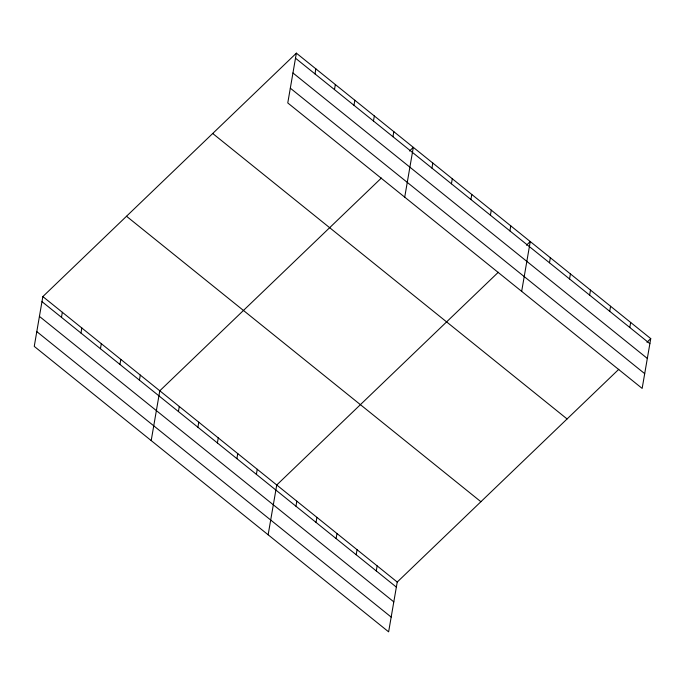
<?xml version="1.0" encoding="UTF-8"?>
<svg xmlns="http://www.w3.org/2000/svg" width="685" height="685" viewBox="0 0 685 685"><rect width="100%" height="100%" fill="white"/><g stroke="black" fill="none" stroke-linecap="round" stroke-linejoin="round"><path stroke-width="1.03" d="M296.374 53.156L287.768 102.947L642.153 388.412L650.75 338.621L296.374 53.156L42.847 296.588L34.25 346.379L388.626 631.844L397.231 582.053L618.803 369.292M61.47 317.335L62.344 312.291M80.958 333.038L81.832 327.995M100.455 348.742L101.32 343.69M119.944 364.437L120.817 359.394M139.432 380.141L140.305 375.097M151.197 440.583L159.793 390.792L381.374 178.031M178.417 411.539L179.29 406.496M197.905 427.243L198.778 422.2M217.393 442.947L218.267 437.895M236.89 458.642L237.755 453.598M314.989 73.903L315.862 68.851M256.378 474.345L257.252 469.293M334.477 89.598L335.35 84.555M268.143 534.788L276.74 484.997L498.32 272.236M353.974 105.302L354.847 100.258M295.954 506.224L296.819 501.172M373.462 121.005L374.335 115.953M316.033 522.398L316.907 517.355M392.95 136.7L393.824 131.657M336.112 538.573L336.986 533.529M404.715 197.143L413.312 147.352L409.51 151.008M356.191 554.747L357.065 549.704M431.935 168.108L432.809 163.056M376.279 570.93L377.152 565.878M451.424 183.803L452.297 178.759M470.92 199.506L471.785 194.454M490.409 215.21L491.282 210.158M509.897 230.905L510.77 225.862M521.662 291.348L530.258 241.557L526.457 245.213M549.473 262.783L550.346 257.74M569.552 278.958L570.425 273.914M589.631 295.141L590.504 290.089M609.718 311.315L610.583 306.263M629.798 327.49L630.671 322.438M646.948 342.269L650.75 338.621M295.5 58.199L649.877 343.664M292.949 72.97L647.325 358.435M290.32 88.177L644.696 373.642M212.71 133.489L567.086 418.955M126.511 216.254L480.896 501.72M42.847 296.588L397.231 582.053M41.982 301.64L396.358 587.105M39.43 316.401L393.806 601.867M36.802 331.617L391.178 617.082"/></g></svg>
